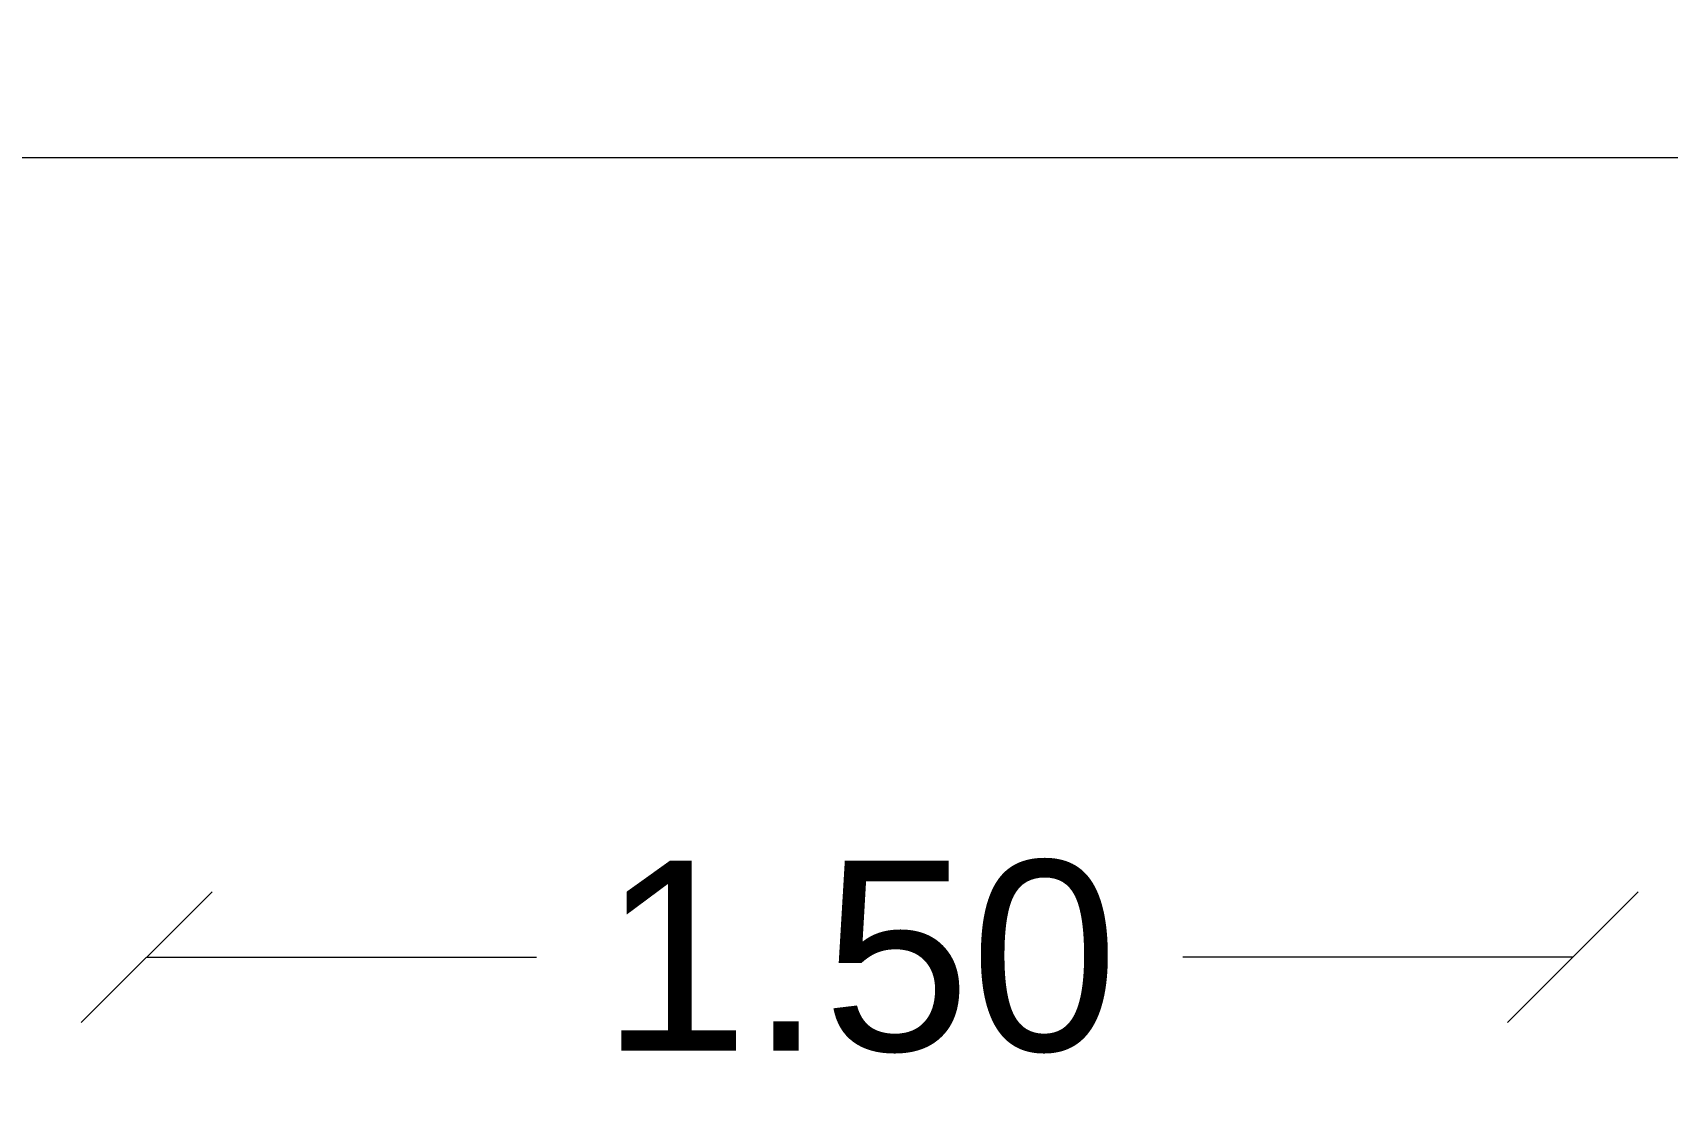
# Model space of a CAD drawing. Header units: metres. Extents: x -355 to 973, y -73 to 238.
# Drawn here: x -58.278 to -56.559, y 210.141 to 211.277 of the extents above; entities that cross this region are included whole.
import ezdxf

# ---------------------------------------------------------------- set-up
doc = ezdxf.new("R2010")
doc.units = ezdxf.units.M
doc.header["$LTSCALE"] = 3
doc.header["$MEASUREMENT"] = 0
doc.styles.get("Standard").update_dxf_attribs({"font": 'arial.ttf'})
doc.dimstyles.new('ahmad', dxfattribs={"dimtxt": 0.2, "dimasz": 0.1375, "dimexe": 0, "dimexo": 0.0625, "dimgap": 0.09, "dimtad": 0, "dimzin": 0, "dimdsep": 46, "dimtxsty": 'Standard', "dimblk": 'OBLIQUE', "dimcen": 0.09, "dimclrd": 245, "dimclrt": 61, "dimadec": 0, "dimazin": 0, "dimtfac": 1, "dimtofl": 0, "dimtmove": 0, "dimatfit": 3, "dimldrblk": 'OBLIQUE', "dimfxl": 0, "dimfxlon": 1, "dimtolj": 1, "dimtzin": 0, "dimlwd": 13, "dimarcsym": 0})

# ---------------------------------------------------------------- blocks, each defined once
blk = doc.blocks.new('_Oblique')
at = {"color": 0, "linetype": 'ByBlock', "lineweight": -2}
blk.add_line((-0.5, -0.5), (0.5, 0.5), dxfattribs=at)
blk = doc.blocks.new('*D1217')
at = {"color": 245, "lineweight": 13, "transparency": 16777216}
for p, q in [((-62.5036, 211.146), (-56.4833, 211.146)), ((-49.6265, 211.146), (-55.6468, 211.146))]:
    blk.add_line(p, q, dxfattribs=at)
at = {"layer": 'Defpoints', "color": 0, "transparency": 16777216}
for p in [(-49.6265, 211.146), (-62.5036, 210.0407), (-49.6265, 210.0407)]:
    blk.add_point(p, dxfattribs=at)
at = {"color": 245, "lineweight": 13, "transparency": 16777216, "xscale": 0.1375, "yscale": 0.1375, "zscale": 0.1375, "rotation": 180}
blk.add_blockref('_Oblique', (-62.5036, 211.146), dxfattribs=at)
at = {"color": 245, "lineweight": 13, "transparency": 16777216, "xscale": 0.1375, "yscale": 0.1375, "zscale": 0.1375}
blk.add_blockref('_Oblique', (-49.6265, 211.146), dxfattribs=at)
at = {"color": 61, "transparency": 16777216, "insert": (-56.065, 211.146), "char_height": 0.2, "attachment_point": 5}
blk.add_mtext('\\A1;12.88', dxfattribs=at)
blk = doc.blocks.new('*D1254')
at = {"color": 245, "lineweight": 13, "transparency": 16777216}
for p, q in [((-58.1581, 210.305), (-57.7481, 210.305)), ((-56.6581, 210.305), (-57.0681, 210.305))]:
    blk.add_line(p, q, dxfattribs=at)
at = {"layer": 'Defpoints', "color": 0, "transparency": 16777216}
for p in [(-58.1581, 210.305), (-58.1581, 210.1407), (-56.6581, 210.1407)]:
    blk.add_point(p, dxfattribs=at)
at = {"color": 245, "lineweight": 13, "transparency": 16777216, "xscale": 0.1375, "yscale": 0.1375, "zscale": 0.1375, "rotation": 180}
blk.add_blockref('_Oblique', (-58.1581, 210.305), dxfattribs=at)
at = {"color": 245, "lineweight": 13, "transparency": 16777216, "xscale": 0.1375, "yscale": 0.1375, "zscale": 0.1375}
blk.add_blockref('_Oblique', (-56.6581, 210.305), dxfattribs=at)
at = {"color": 61, "transparency": 16777216, "insert": (-57.4081, 210.305), "char_height": 0.2, "attachment_point": 5}
blk.add_mtext('\\A1;1.50', dxfattribs=at)

msp = doc.modelspace()

# ---------------------------------------------------------------- dimensions: what is measured, and where the dimension line sits
for base, p1, p2, picture, middle in [((-49.6265, 211.146), (-62.5036, 210.0407), (-49.6265, 210.0407), '*D1217', (-56.065, 211.146)), ((-58.1581, 210.305), (-56.6581, 210.1407), (-58.1581, 210.1407), '*D1254', (-57.4081, 210.305))]:
    dim = msp.add_linear_dim(base=base, p1=p1, p2=p2, dimstyle='ahmad')
    dim.commit()
    dim.dimension.update_dxf_attribs({"geometry": picture, "text_midpoint": middle})

doc.saveas('drawing.dxf')
